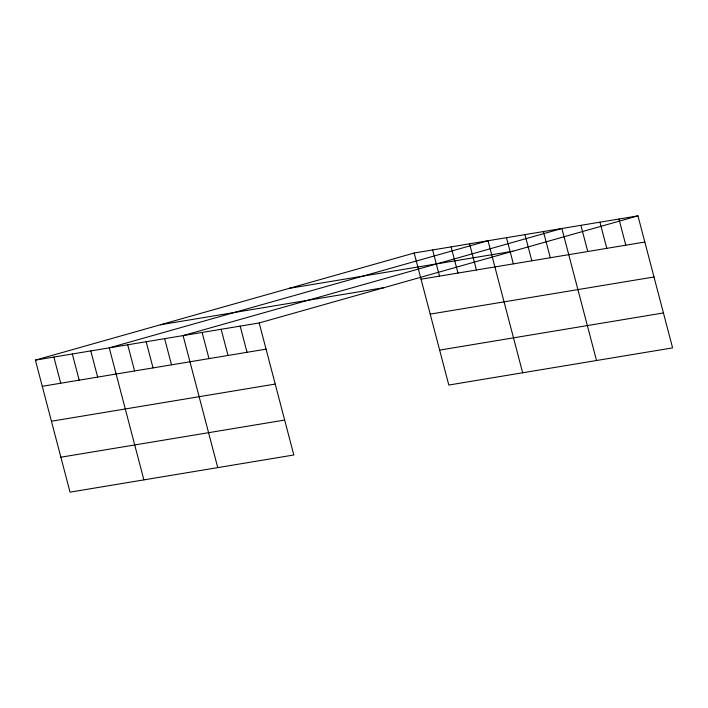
<?xml version="1.0" encoding="UTF-8"?>
<svg xmlns="http://www.w3.org/2000/svg" width="708" height="708" viewBox="0 0 708 708"><rect width="100%" height="100%" fill="white"/><g stroke="black" fill="none" stroke-linecap="round" stroke-linejoin="round"><path stroke-width="1.06" d="M35.4 360.115L259.19 322.963L293.82 454.987L70.039 492.14L35.4 360.115L414.18 253.013L637.961 215.86L672.6 347.885L448.81 385.037L414.18 253.013M259.19 322.963L637.961 215.86M289.183 288.36L512.964 251.207M421.048 279.191L644.829 242.039M160.397 324.768L384.179 287.616M430.207 314.122L653.997 276.97M42.268 386.294L266.058 349.141M439.65 350.106L663.44 312.954M51.427 421.225L275.217 384.072M60.87 457.209L284.66 420.056M618.942 219.02L625.81 245.198M599.924 222.179L606.791 248.358M580.896 225.339L587.764 251.517M596.517 360.522L561.878 228.498L183.098 335.592L217.737 467.616M543.417 231.56L550.284 257.739M524.955 234.622L531.823 260.801M506.485 237.684L513.362 263.872M522.663 372.78L488.024 240.755L109.253 347.849L143.883 479.874M469.563 243.817L476.431 269.996M451.102 246.88L457.97 273.067M432.641 249.951L439.509 276.129M240.162 326.123L247.03 352.301M221.144 329.282L228.011 355.46M202.125 332.433L208.993 358.611M164.637 338.654L171.504 364.841M146.175 341.725L153.043 367.903M127.714 344.787L134.582 370.965M90.783 350.92L97.651 377.099M72.322 353.982L79.19 380.161M53.861 357.044L60.729 383.223"/></g></svg>
